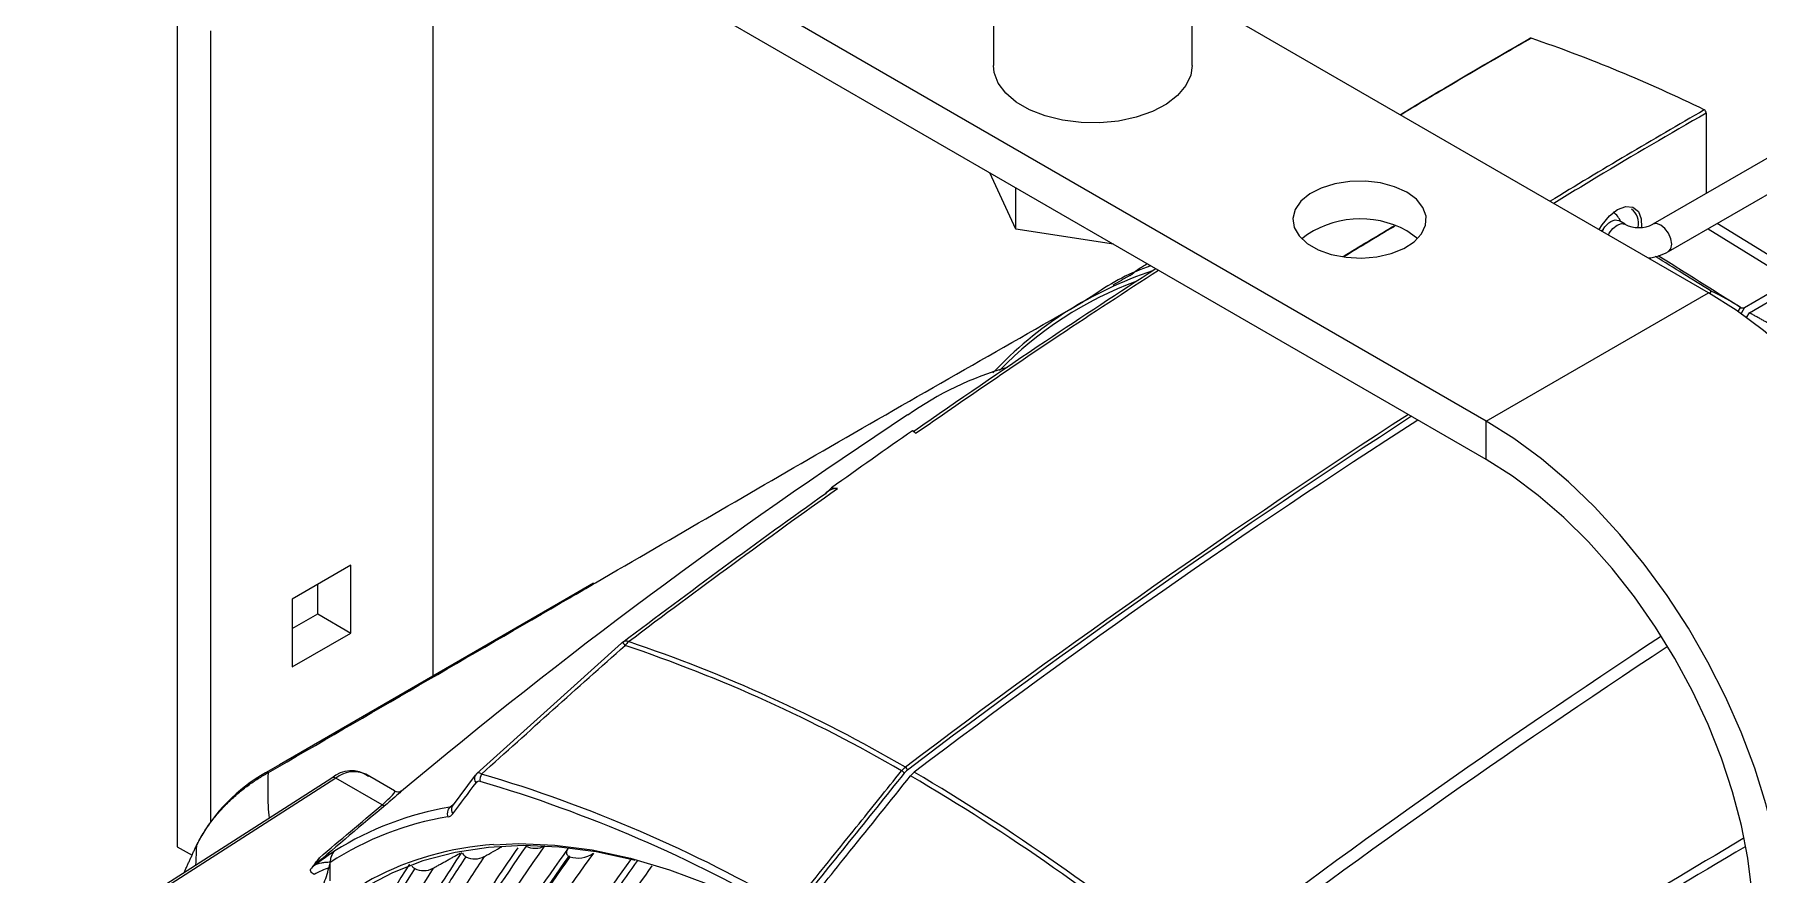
# Model space of a CAD drawing. Extents: x 9.3 to 87, y 1.1 to 68.8.
# Drawn here: x 11.05 to 17.91, y 7.61 to 10.95 of the extents above; entities that cross this region are included whole.
import ezdxf

# ---------------------------------------------------------------- set-up
doc = ezdxf.new("R2010")
doc.units = 0
doc.header["$MEASUREMENT"] = 0
doc.linetypes.add('SLD-Solid', pattern=[0])
doc.layers.add('OBJECT', color=7, linetype='CONTINUOUS')

msp = doc.modelspace()

# ---------------------------------------------------------------- linework, layer by layer
at = {"layer": 'OBJECT', "linetype": 'SLD-Solid', "lineweight": 15}
for p, q in [((16.8286, 9.411), (12.815, 11.728)), ((14.8688, 11.7568), (14.8688, 10.8246)), ((15.6588, 10.8246), (15.6588, 11.78)), ((16.8286, 9.2583), (12.815, 11.5753)), ((12.6383, 11.473), (12.6383, 8.3967)), ((17.7125, 9.9212), (15.6588, 11.1068)), ((11.6222, 11.0391), (11.6222, 7.7181)), ((11.7544, 10.9628), (11.7544, 7.8148)), ((17.7033, 10.636), (17.7033, 10.3163)), ((18.2052, 10.6061), (17.491, 10.1938)), ((17.5535, 10.0855), (18.2677, 10.4978)), ((14.9576, 10.1742), (14.8535, 10.3985)), ((14.9576, 10.1742), (14.9576, 10.3384)), ((15.346, 10.1142), (14.9576, 10.1742)), ((17.285, 10.168), (17.2936, 10.173)), ((17.3803, 10.1938), (17.3554, 10.2081)), ((17.7105, 10.1761), (18.0568, 9.9622)), ((18.0961, 9.981), (17.7464, 10.1969)), ((16.8286, 9.411), (17.7125, 9.9212)), ((17.7172, 9.9185), (17.7225, 9.9275)), ((17.7227, 9.9276), (17.7173, 9.9184)), ((17.856, 9.8631), (17.979, 9.9342)), ((17.8751, 9.8415), (18.0073, 9.9179)), ((17.8305, 9.8463), (17.8399, 9.862)), ((17.856, 9.8631), (17.8417, 9.8385)), ((17.8637, 9.8229), (17.8751, 9.8415)), ((16.8286, 9.2583), (16.8286, 9.411)), ((12.313, 8.8372), (12.0797, 8.7025)), ((12.313, 8.5678), (12.313, 8.8372)), ((12.1808, 8.6441), (12.1808, 8.7609)), ((12.0797, 8.7025), (12.0797, 8.4331)), ((12.0797, 8.5858), (12.1808, 8.6441)), ((12.1808, 8.6441), (12.313, 8.5678)), ((12.0797, 8.4331), (12.313, 8.5678)), ((12.2363, 7.9913), (11.0541, 7.2333)), ((12.2525, 7.9905), (11.0703, 7.2326)), ((12.4365, 7.8843), (12.2525, 7.9905)), ((12.4867, 7.9398), (12.3717, 8.0062)), ((12.8074, 8.0026), (12.7159, 7.8795)), ((12.8074, 8.0026), (12.8066, 8.0014)), ((11.6222, 7.7181), (11.6808, 7.6843)), ((13.1833, 7.6778), (13.1792, 7.6801)), ((12.2303, 7.6569), (12.2303, 7.6561)), ((12.2303, 7.5824), (12.2303, 7.6554))]:
    msp.add_line(p, q, dxfattribs=at)
at = {"layer": 'OBJECT', "linetype": 'SLD-Solid', "lineweight": 15, "flags": 128}
for points in [[(15.6588, 10.8246), (15.6533, 10.7868), (15.6339, 10.7449), (15.601, 10.7059), (15.556, 10.6712), (15.5005, 10.6421), (15.4364, 10.6195), (15.366, 10.6043), (15.2919, 10.5972), (15.2169, 10.5982), (15.1435, 10.6074), (15.0745, 10.6245), (15.0123, 10.6488), (14.9592, 10.6794), (14.9171, 10.7153), (14.8875, 10.7552), (14.8716, 10.7975), (14.8688, 10.8246)], [(16.5122, 10.3207), (16.4638, 10.3427), (16.4079, 10.3578), (16.3476, 10.365), (16.2859, 10.3639), (16.2264, 10.3547), (16.1721, 10.3378), (16.1261, 10.3142), (16.0907, 10.285), (16.068, 10.252), (16.059, 10.2168), (16.0644, 10.1813), (16.0838, 10.1475), (16.1162, 10.1172), (16.1597, 10.0921), (16.2122, 10.0734), (16.2707, 10.0622), (16.3321, 10.0591), (16.3931, 10.0642), (16.4504, 10.0774), (16.5009, 10.0978), (16.5419, 10.1244), (16.5712, 10.1557), (16.5871, 10.1901), (16.5889, 10.2257), (16.5764, 10.2605), (16.5504, 10.2928), (16.5122, 10.3207)], [(17.2774, 10.1724), (17.2892, 10.192), (17.3182, 10.2271), (17.3509, 10.2521), (17.3835, 10.2639), (17.4121, 10.2612), (17.4335, 10.2443), (17.4451, 10.2153), (17.4462, 10.1825)], [(16.5546, 10.1359), (16.5504, 10.1401), (16.5122, 10.168)], [(17.2936, 10.173), (17.3002, 10.1829), (17.3077, 10.1917), (17.3159, 10.1992), (17.3243, 10.205), (17.3327, 10.2089), (17.3408, 10.2108), (17.3483, 10.2106), (17.3549, 10.2084)], [(17.3143, 10.1511), (17.3178, 10.1577), (17.3321, 10.177), (17.349, 10.1907), (17.3659, 10.1966), (17.3798, 10.194)], [(17.5535, 10.0855), (17.5631, 10.0965), (17.5665, 10.1141), (17.5631, 10.1356), (17.5535, 10.1577), (17.5392, 10.177), (17.5223, 10.1907), (17.5054, 10.1966), (17.4915, 10.1941)], [(15.2713, 9.9143), (15.2211, 9.883), (15.1752, 9.8543)], [(18.9054, 7.8551), (18.9003, 7.9851), (18.885, 8.1199), (18.8598, 8.2584), (18.8248, 8.3992), (18.7803, 8.5413), (18.7267, 8.6834), (18.6644, 8.8243), (18.594, 8.9628), (18.5161, 9.0978), (18.4313, 9.228), (18.3404, 9.3524), (18.2442, 9.4699), (18.1434, 9.5795), (18.0389, 9.6802), (17.9317, 9.7713), (17.8225, 9.8518), (17.7125, 9.9212)], [(18.0215, 7.3448), (18.0164, 7.4749), (18.0012, 7.6097), (17.9759, 7.7481), (17.9409, 7.889), (17.8964, 8.031), (17.8428, 8.1732), (17.7805, 8.3141), (17.7101, 8.4526), (17.6322, 8.5875), (17.5475, 8.7178), (17.4566, 8.8421), (17.3603, 8.9596), (17.2595, 9.0692), (17.155, 9.1699), (17.0478, 9.261), (16.9387, 9.3416), (16.8286, 9.411)], [(17.8892, 7.4212), (17.8841, 7.5442), (17.8689, 7.6719), (17.8436, 7.8031), (17.8085, 7.9365), (17.764, 8.0709), (17.7105, 8.2048), (17.6485, 8.3372), (17.5786, 8.4666), (17.5015, 8.5918), (17.4179, 8.7117), (17.3286, 8.825), (17.2345, 8.9307), (17.1365, 9.0278), (17.0355, 9.1153), (16.9325, 9.1924), (16.8286, 9.2583)], [(13.2776, 8.7667), (13.163, 8.7004), (12.0283, 8.0438), (11.9736, 8.0123)], [(13.3922, 8.5299), (13.3896, 8.5276), (13.0927, 8.2606)], [(13.0927, 8.2606), (12.8268, 8.0213), (12.8134, 8.0092)], [(12.8139, 8.0088), (12.8064, 8.0012), (12.8042, 7.9977)], [(12.7159, 7.8795), (12.7142, 7.8769), (12.7139, 7.8762)], [(12.7165, 7.8804), (12.7155, 7.8791), (12.7152, 7.879)], [(11.7078, 7.7415), (11.702, 7.7315), (11.6978, 7.7228)], [(13.4433, 7.6639), (13.439, 7.665), (13.2885, 7.6974), (13.1415, 7.7167), (12.9984, 7.7227), (12.86, 7.7154), (12.7268, 7.6949), (12.5994, 7.6613), (12.4783, 7.6146), (12.364, 7.5551), (12.257, 7.4831), (12.1579, 7.3988), (12.0669, 7.3026), (11.9845, 7.195)], [(12.8805, 7.7262), (12.9795, 7.7302), (13.1241, 7.7245), (13.2727, 7.7052), (13.4248, 7.6725), (13.5797, 7.6266), (13.7368, 7.5676), (13.8953, 7.4958), (14.0546, 7.4115)]]:
    msp.add_lwpolyline(points, dxfattribs=at)
at = {"layer": 'OBJECT', "linetype": 'SLD-Solid', "lineweight": 15}
for centre, radius, start, end in [((17.0047, 10.9281), 0.006, 66.82905, 140.1508), ((15.0506, 5.2337), 6.0264, 63.96509, 71.05494), ((30.7719, -12.0947), 26.2344, 119.89677, 121.45365), ((17.6883, 10.6355), 0.015, 2.04904, 60.56375), ((17.2869, 10.1744), 0.0817, 20.95649, 55.10195), ((17.3647, 10.1981), 0.0693, 346.67533, 53.79478), ((16.3277, 9.8313), 0.3838, 61.28475, 127.46073), ((17.4356, 10.3033), 0.1228, 243.18626, 296.81374), ((17.4571, 10.2464), 0.1875, 274.83233, 300.92618), ((15.7611, 9.2357), 0.8366, 108.59564, 125.81692), ((-24.6217, -57.8041), 79.8787, 57.987357, 58.174764), ((-36.3275, -76.0365), 101.5515, 57.76364, 57.982919), ((15.977, 8.5649), 1.5197, 108.24876, 136.95976), ((15.9376, 8.6002), 1.4549, 110.05778, 135.95111), ((17.4104, 9.2317), 0.7627, 55.72868, 65.829), ((17.8466, 9.8792), 0.0186, 253.90751, 300.15419), ((15.2628, 8.4094), 1.261, 105.62623, 125.65071), ((26.4859, -8.745), 21.761, 123.33683, 129.94391), ((35.2081, -19.3487), 34.3209, 122.99393, 127.07349), ((35.181, -19.2884), 34.2424, 122.99962, 127.099), ((33.3957, -16.8003), 31.1576, 122.71361, 127.21014), ((14.246, 9.0826), 0.0604, 88.31096, 139.29386), ((13.4321, 8.4851), 0.06, 127.03316, 131.73229), ((13.3156, 8.4425), 0.1161, 41.04474, 48.7876), ((13.4074, 8.5137), 0.0224, 64.36607, 120.55262), ((13.4592, 8.4814), 0.0673, 128.79563, 146.32293), ((11.4634, 2.7779), 6.0597, 59.8922, 71.33031), ((11.4754, 2.7874), 6.0656, 59.89207, 71.3303), ((35.7498, -19.2135), 33.2149, 123.28387, 127.21409), ((36.0153, -19.5997), 33.6355, 123.30191, 127.17259), ((14.5088, 8.0195), 0.0178, 11.78503, 58.52409), ((12.3065, 7.4186), 0.6802, 119.31373, 151.65687), ((12.3134, 7.9029), 0.1173, 54.00164, 131.13389), ((12.2437, 7.9772), 0.0159, 56.77291, 117.86183), ((12.3247, 7.9024), 0.114, 65.66414, 129.34381), ((12.8293, 7.9896), 0.0256, 152.58688, 222.00911), ((12.8222, 7.9639), 0.0146, 72.6101, 144.15873), ((12.8667, 7.9848), 0.0408, 146.68803, 189.71847), ((11.2459, 2.6274), 5.5791, 59.77219, 73.54158), ((11.2463, 2.6374), 5.5992, 59.77168, 73.54152), ((14.4841, 7.9871), 0.0381, 38.77242, 59.93761), ((10.331, 0.8146), 8.3264, 50.33636, 59.64711), ((10.3419, 0.8223), 8.3344, 50.33633, 59.64725), ((12.4998, 7.9595), 0.0234, 235.38348, 302.31716), ((29.3177, -12.308), 26.3099, 129.86942, 130.69262), ((12.8996, 6.6243), 1.2293, 99.39857, 122.98989), ((12.9105, 6.6479), 1.244, 99.44598, 122.14954), ((12.4435, 7.8986), 0.016, 243.9284, 301.87442), ((12.7281, 7.851), 0.0324, 132.16639, 205.50291), ((12.7382, 7.8667), 0.0261, 158.55187, 221.66379), ((67.8955, -76.8246), 98.272, 120.613587, 122.240182), ((12.9557, 6.5365), 1.1921, 93.62044, 142.20562), ((13.0896, 6.4313), 1.5231, 123.51699, 127.41877), ((12.2759, 7.6697), 0.0417, 130.96628, 149.00664), ((22.9287, 0.8226), 12.0223, 144.98406, 151.08999), ((24.1417, 0.0048), 13.5444, 145.27322, 149.35209), ((24.8205, -0.6161), 14.3155, 144.42201, 148.44624), ((25.7695, -1.2439), 15.4323, 144.67103, 148.31101), ((23.7098, 0.1264), 12.8874, 144.05021, 148.45172), ((13.0457, 7.7904), 0.0785, 242.78312, 297.98672), ((13.2151, 7.7822), 0.1092, 253.06051, 304.56565), ((71.8972, -83.7189), 106.2116, 120.58302, 122.082975), ((21.1762, 2.1954), 10.2092, 147.71312, 153.41017), ((21.3351, 2.0872), 10.3747, 147.69339, 153.38559), ((21.4074, 2.0864), 10.3747, 147.68588, 153.38557), ((12.2055, 7.5799), 0.0739, 98.04815, 124.12094), ((11.9024, 7.7044), 0.3298, 335.30335, 347.80134), ((12.6025, 7.7019), 0.0788, 242.73765, 297.92479), ((25.7269, -1.2259), 15.3824, 144.63231, 148.28422), ((12.8059, 7.7484), 0.0789, 243.13225, 297.92933), ((24.8866, -0.65), 14.1606, 144.03521, 147.89996)]:
    msp.add_arc(centre, radius, start, end, dxfattribs=at)
for points, knots in [([(16.4857, 10.6295), (16.5497, 10.668), (16.721, 10.771), (16.8926, 10.87), (17.0001, 10.932)], [0, 0, 0, 0, 0.373793, 1, 1, 1, 1]), ([(16.999, 10.9289), (16.8941, 10.8684), (16.7236, 10.7701), (16.5534, 10.6677), (16.4878, 10.6282)], [0, 0, 0, 0, 0.614475, 1, 1, 1, 1]), ([(17.7033, 10.636), (17.5582, 10.5518), (17.3561, 10.4346), (17.1541, 10.3113), (17.0971, 10.2765)], [0, 0, 0, 0, 0.717884, 1, 1, 1, 1]), ([(16.2589, 10.0656), (16.3234, 10.1046), (16.3911, 10.1455), (16.4582, 10.1854), (16.4615, 10.1874)], [0, 0, 0, 0, 0.950978, 1, 1, 1, 1]), ([(16.4647, 10.1861), (16.4628, 10.185), (16.3963, 10.1454), (16.329, 10.1048), (16.2637, 10.0652)], [0, 0, 0, 0, 0.028485, 1, 1, 1, 1]), ([(15.5145, 10.0169), (15.368, 9.9213), (15.0479, 9.7125), (14.7285, 9.4919), (14.5553, 9.3723)], [0, 0, 0, 0, 0.457517, 1, 1, 1, 1]), ([(15.4116, 9.988), (15.4219, 9.997), (15.4432, 10.0155), (15.4672, 10.0297), (15.4796, 10.037)], [0, 0, 0, 0, 0.485171, 1, 1, 1, 1]), ([(14.5588, 9.3622), (14.7491, 9.4938), (15.0706, 9.7162), (15.3929, 9.9257), (15.5245, 10.0112)], [0, 0, 0, 0, 0.591942, 1, 1, 1, 1]), ([(13.286, 8.7678), (13.5975, 8.9491), (14.244, 9.3254), (14.8891, 9.6936), (15.2234, 9.8844)], [0, 0, 0, 0, 0.481895, 1, 1, 1, 1]), ([(17.7227, 9.9276), (17.7227, 9.9276), (17.7227, 9.9276), (17.7226, 9.9275), (17.7226, 9.9275), (17.7226, 9.9275), (17.7225, 9.9275)], [0, 0, 0, 0, 0.000002883448, 0.000002883448, 0.000002883448, 0.000006071654, 0.000006071654, 0.000006071654, 0.000006071654]), ([(14.5588, 9.3622), (14.5566, 9.3641), (14.5552, 9.3657), (14.5531, 9.3684), (14.5526, 9.3695), (14.5521, 9.372), (14.5532, 9.3727), (14.5553, 9.3723)], [0, 0, 0, 0, 0.25, 0.25, 0.5, 0.5, 1, 1, 1, 1]), ([(11.9844, 8.0128), (12.3833, 8.2442), (12.8164, 8.4954), (13.2517, 8.7479), (13.286, 8.7678)], [0, 0, 0, 0, 0.92121, 1, 1, 1, 1]), ([(11.6981, 7.7221), (11.7001, 7.7262), (11.7022, 7.7303), (11.7065, 7.7384), (11.7086, 7.7425), (11.7153, 7.7545), (11.72, 7.7623), (11.7344, 7.7856), (11.7447, 7.8007), (11.7665, 7.8299), (11.7781, 7.8442), (11.8017, 7.871), (11.8138, 7.8838), (11.8387, 7.9081), (11.8514, 7.9196), (11.8773, 7.9416), (11.8906, 7.952), (11.9171, 7.9715), (11.9305, 7.9806), (11.9506, 7.9933), (11.9573, 7.9974), (11.9674, 8.0034), (11.9708, 8.0053), (11.9776, 8.0091), (11.981, 8.011), (11.9844, 8.0128)], [0, 0, 0, 0, 0.03125, 0.03125, 0.0625, 0.0625, 0.125, 0.125, 0.25, 0.25, 0.375, 0.375, 0.5, 0.5, 0.625, 0.625, 0.75, 0.75, 0.875, 0.875, 0.9375, 0.9375, 0.96875, 0.96875, 1, 1, 1, 1]), ([(11.9734, 8.0118), (11.9748, 8.0126), (11.9778, 8.0144), (11.982, 8.0134), (11.9844, 8.0128)], [0, 0, 0, 0, 0.434449, 1, 1, 1, 1]), ([(11.9883, 7.8323), (11.987, 7.848), (11.982, 7.9091), (11.9834, 7.9686), (11.9844, 8.0128)], [0, 0, 0, 0, 0.258052, 1, 1, 1, 1]), ([(12.8326, 8.0072), (12.83, 8.0087), (12.8276, 8.0098), (12.8231, 8.0112), (12.8211, 8.0116), (12.8156, 8.0114), (12.813, 8.0097), (12.8115, 8.0067)], [0, 0, 0, 0, 0.25, 0.25, 0.5, 0.5, 1, 1, 1, 1]), ([(14.0652, 7.4752), (14.0693, 7.4803), (14.0734, 7.4854), (14.0774, 7.4905), (14.0938, 7.5108), (14.1101, 7.5311), (14.1264, 7.5514), (14.1917, 7.6327), (14.2571, 7.7139), (14.3224, 7.7952), (14.3826, 7.8701), (14.4429, 7.9451), (14.5032, 8.0201)], [0, 0, 0, 0, 0.000508, 0.000508, 0.000508, 0.00254, 0.00254, 0.00254, 0.010668, 0.010668, 0.010668, 0.01816622, 0.01816622, 0.01816622, 0.01816622]), ([(14.1006, 7.4548), (14.1663, 7.5365), (14.2319, 7.6183), (14.2976, 7.7), (14.3779, 7.7999), (14.4582, 7.8998), (14.5385, 7.9997)], [0.03013372, 0.03013372, 0.03013372, 0.03013372, 0.03830696, 0.03830696, 0.03830696, 0.04829992, 0.04829992, 0.04829992, 0.04829992]), ([(12.4365, 7.8843), (12.4419, 7.889), (12.4607, 7.9056), (12.482, 7.9271), (12.4924, 7.941), (12.4862, 7.9382), (12.4854, 7.9378)], [0, 0, 0, 0, 0.137502, 0.478207, 0.925462, 1, 1, 1, 1]), ([(12.5132, 7.9402), (12.5143, 7.9409), (12.5176, 7.9432), (12.5057, 7.9313), (12.4791, 7.9078), (12.4581, 7.8902), (12.452, 7.885)], [0, 0, 0, 0, 0.179104, 0.572172, 0.876164, 1, 1, 1, 1]), ([(12.5106, 7.9383), (12.5112, 7.9387), (12.5133, 7.9406), (12.5132, 7.9403), (12.5132, 7.9402)], [0, 0, 0, 0, 0.249739, 1, 1, 1, 1]), ([(12.7151, 7.8792), (12.7145, 7.8786), (12.7122, 7.8763), (12.7089, 7.8756), (12.7064, 7.8751)], [0, 0, 0, 0, 0.228061, 1, 1, 1, 1]), ([(12.2359, 7.6829), (12.2354, 7.6816), (12.2349, 7.6804), (12.2335, 7.6764), (12.2328, 7.6738), (12.2321, 7.6711)], [0.4233158, 0.4233158, 0.4233158, 0.4233158, 0.5, 0.5, 0.6620483, 0.6620483, 0.6620483, 0.6620483]), ([(12.7529, 7.6957), (12.7231, 7.6503), (12.6655, 7.5624), (12.6096, 7.4733), (12.5826, 7.4303)], [0, 0, 0, 0, 0.517472, 1, 1, 1, 1]), ([(12.9764, 7.7142), (12.9202, 7.6318), (12.7992, 7.4543), (12.6844, 7.2716), (12.6229, 7.1737)], [0, 0, 0, 0, 0.464161, 1, 1, 1, 1]), ([(12.7562, 7.694), (12.7572, 7.6913), (12.7593, 7.6853), (12.7662, 7.6807), (12.77, 7.6781)], [0, 0, 0, 0, 0.447163, 1, 1, 1, 1]), ([(12.8428, 7.6787), (12.8432, 7.6789), (12.8666, 7.6919), (12.8899, 7.705), (12.9128, 7.7178)], [0, 0, 0, 0, 0.017152, 1, 1, 1, 1]), ([(13.1775, 7.7127), (13.1768, 7.7121), (13.1728, 7.7087), (13.1704, 7.701), (13.1693, 7.6921), (13.1727, 7.6847), (13.1771, 7.6816), (13.1792, 7.6801)], [0, 0, 0, 0, 0.065476, 0.356109, 0.648546, 0.836016, 1, 1, 1, 1]), ([(12.1661, 7.6075), (12.1632, 7.6092), (12.1606, 7.611), (12.1562, 7.615), (12.1545, 7.6171), (12.1524, 7.6217), (12.152, 7.6241), (12.1528, 7.6288), (12.1539, 7.6311), (12.1556, 7.6333)], [0, 0, 0, 0, 0.25, 0.25, 0.5, 0.5, 0.75, 0.75, 1, 1, 1, 1]), ([(12.1632, 7.6404), (12.1627, 7.6401), (12.1628, 7.6404), (12.163, 7.6412), (12.1633, 7.6417), (12.1643, 7.6433), (12.1652, 7.6446), (12.168, 7.6486), (12.1702, 7.6515), (12.177, 7.6605), (12.182, 7.6669), (12.1872, 7.6734)], [0, 0, 0, 0, 0.0625, 0.0625, 0.125, 0.125, 0.25, 0.25, 0.5, 0.5, 1, 1, 1, 1]), ([(12.2102, 7.6754), (12.2033, 7.6705), (12.1961, 7.6653), (12.1809, 7.654), (12.173, 7.648), (12.1641, 7.641)], [0, 0, 0, 0, 0.5, 0.5, 1, 1, 1, 1]), ([(12.2247, 7.6347), (12.2156, 7.631), (12.2061, 7.6272), (12.1865, 7.6183), (12.1763, 7.6132), (12.1661, 7.6075)], [0, 0, 0, 0, 0.5, 0.5, 1, 1, 1, 1]), ([(12.1764, 5.3204), (12.2019, 5.3864), (12.2596, 5.5355), (12.3613, 5.7601), (12.4765, 5.9875), (12.5885, 6.1989), (12.726, 6.4448), (12.8942, 6.7244), (13.0965, 7.0421), (13.3016, 7.3472), (13.4425, 7.5453), (13.511, 7.6417)], [0, 0, 0, 0, 0.080478, 0.181791, 0.276274, 0.364567, 0.44806, 0.589546, 0.727254, 0.867432, 1, 1, 1, 1]), ([(12.2303, 7.6561), (12.2243, 7.656), (12.2183, 7.6557), (12.2066, 7.6547), (12.2008, 7.654), (12.1952, 7.653)], [0, 0, 0, 0, 0.5, 0.5, 1, 1, 1, 1]), ([(12.2303, 7.6561), (12.2296, 7.6539), (12.2284, 7.6497), (12.2269, 7.6439), (12.2257, 7.639), (12.225, 7.636), (12.2247, 7.6347)], [0, 0, 0, 0, 0.310589, 0.578924, 0.807854, 1, 1, 1, 1]), ([(12.2321, 7.6711), (12.2318, 7.6697), (12.2315, 7.6683), (12.2307, 7.6635), (12.2304, 7.6601), (12.2303, 7.6569)], [0.6620483, 0.6620483, 0.6620483, 0.6620483, 0.75, 0.75, 0.9646688, 0.9646688, 0.9646688, 0.9646688]), ([(12.5565, 7.6401), (12.5565, 7.6401), (12.5581, 7.6369), (12.5623, 7.6344), (12.5664, 7.6319)], [0, 0, 0, 0, 0.008264, 1, 1, 1, 1]), ([(12.77, 7.6781), (12.7348, 7.6245), (12.672, 7.5286), (12.6109, 7.4313), (12.584, 7.3885)], [0, 0, 0, 0, 0.559712, 1, 1, 1, 1]), ([(12.8428, 7.6787), (12.8075, 7.6248), (12.7444, 7.5285), (12.6831, 7.4309), (12.6561, 7.3879)], [0, 0, 0, 0, 0.559723, 1, 1, 1, 1]), ([(12.7702, 7.678), (12.7702, 7.678), (12.7702, 7.678), (12.7702, 7.678), (12.7702, 7.678), (12.7702, 7.678), (12.7702, 7.678), (12.7702, 7.678), (12.7702, 7.678), (12.7702, 7.678), (12.7702, 7.678), (12.7702, 7.678), (12.7702, 7.678)], [0, 0, 0, 0, 0.219404, 0.376293, 0.428175, 0.464135, 0.488543, 0.519038, 0.536506, 0.581769, 0.68992, 1, 1, 1, 1]), ([(13.0521, 7.0819), (13.1252, 7.1911), (13.2566, 7.3873), (13.3932, 7.5785), (13.4539, 7.6634)], [0, 0, 0, 0, 0.556103, 1, 1, 1, 1])]:
    msp.add_open_spline(points, degree=3, knots=knots, dxfattribs=at)
for points, degree in [([(17.0071, 10.9336), (16.999, 10.9289)], 1), ([(17.2936, 10.173), (17.2887, 10.1659)], 1), ([(15.4923, 10.0297), (15.4858, 10.0256)], 1), ([(15.3443, 9.9528), (15.4221, 9.9966)], 1), ([(17.8399, 9.862), (17.8404, 9.8618), (17.8409, 9.8615), (17.8414, 9.8613)], 3), ([(17.9806, 9.7831), (17.8751, 9.8415)], 1), ([(14.5467, 9.3726), (14.4392, 9.2976), (14.3317, 9.2219), (14.2244, 9.1454)], 3), ([(14.5467, 9.3726), (14.5499, 9.3728), (14.5528, 9.3727), (14.5553, 9.3723)], 3), ([(14.5588, 9.3622), (14.5548, 9.3657), (14.5508, 9.3692), (14.5467, 9.3726)], 3), ([(14.2002, 9.122), (13.9304, 8.9294), (13.6611, 8.7318), (13.3925, 8.5292)], 3), ([(13.4171, 8.5339), (13.6933, 8.7423), (13.9703, 8.9453), (14.2478, 9.143)], 3), ([(14.2002, 9.122), (14.2081, 9.1297), (14.2162, 9.1376), (14.2244, 9.1454)], 3), ([(14.2244, 9.1454), (14.2322, 9.1446), (14.24, 9.1438), (14.2478, 9.143)], 3), ([(12.8326, 8.0072), (13.0222, 8.1785), (13.2123, 8.349), (13.4032, 8.5188)], 3), ([(14.5032, 8.0201), (14.5078, 8.0259), (14.5128, 8.0307), (14.5181, 8.0347)], 3), ([(14.5262, 8.0231), (14.5218, 8.0198), (14.5177, 8.0158), (14.5138, 8.0109)], 3), ([(12.7187, 7.8493), (12.7492, 7.8904), (12.7798, 7.9314), (12.8103, 7.9725)], 3), ([(14.5138, 8.0109), (14.3678, 7.8293), (14.2218, 7.6477), (14.0758, 7.4661)], 3), ([(14.5385, 7.9997), (14.5432, 8.0055), (14.5482, 8.0103), (14.5535, 8.0143)], 3), ([(12.1872, 7.6734), (12.2696, 7.744), (12.3527, 7.8143), (12.4365, 7.8843)], 3), ([(12.6989, 7.837), (12.707, 7.8384), (12.7137, 7.8426), (12.7187, 7.8493)], 3), ([(12.7203, 7.8854), (12.7064, 7.8751)], 1), ([(11.6489, 7.6147), (11.698, 7.722)], 1), ([(11.6981, 7.7221), (11.695, 7.6442)], 1), ([(12.2485, 7.7012), (12.2367, 7.6937), (12.2241, 7.6853), (12.2104, 7.6756)], 3), ([(12.2401, 7.6912), (12.2385, 7.6885), (12.2371, 7.6857), (12.2359, 7.6829)], 3), ([(12.6394, 7.6324), (12.7465, 7.6922)], 1), ([(12.1872, 7.6734), (12.1766, 7.66), (12.166, 7.6467), (12.1556, 7.6333)], 3), ([(12.1556, 7.6333), (12.1581, 7.6357), (12.1607, 7.6381), (12.1632, 7.6404)], 3), ([(12.1636, 7.6406), (12.1635, 7.6405), (12.1633, 7.6405), (12.1632, 7.6404)], 3), ([(12.1636, 7.6406), (12.1638, 7.6408), (12.1639, 7.6409), (12.1641, 7.641)], 3), ([(12.2303, 7.6561), (12.2303, 7.6559), (12.2303, 7.6556), (12.2303, 7.6554)], 3), ([(12.7702, 7.678), (12.77, 7.6781)], 1), ([(12.7702, 7.678), (12.7702, 7.678)], 1)]:
    msp.add_open_spline(points, degree=degree, dxfattribs=at)

doc.saveas('drawing.dxf')
